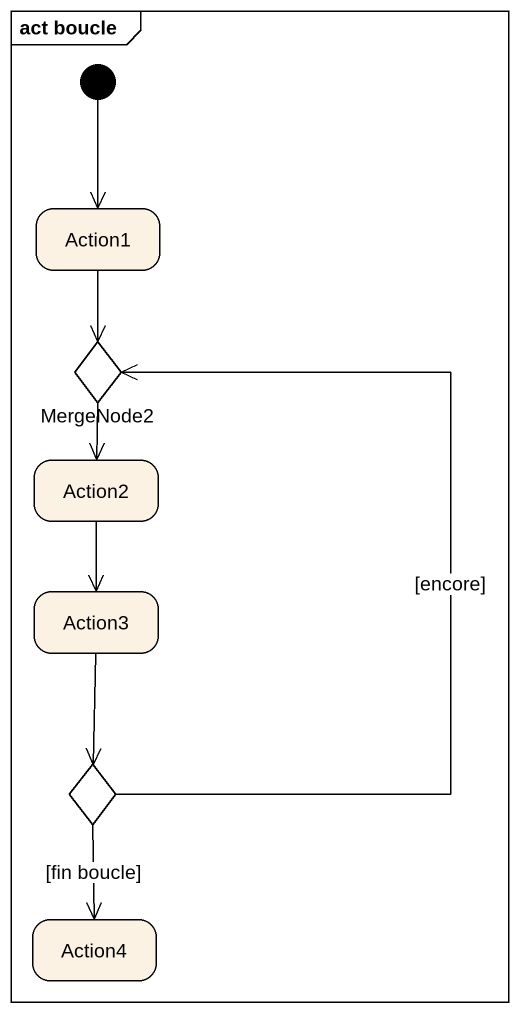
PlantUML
@startuml
mainframe act boucle
hide empty description
state Action1
state MergeNode2 <<choice>>
state Action2
state Action3
state choice1 <<choice>>
state Action4
[*] --> Action1
Action1 --> MergeNode2
MergeNode2 --> Action2
Action2 --> Action3
Action3 --> choice1
choice1 -up-> MergeNode2 : [encore]
choice1 --> Action4 : [fin boucle]
@enduml
